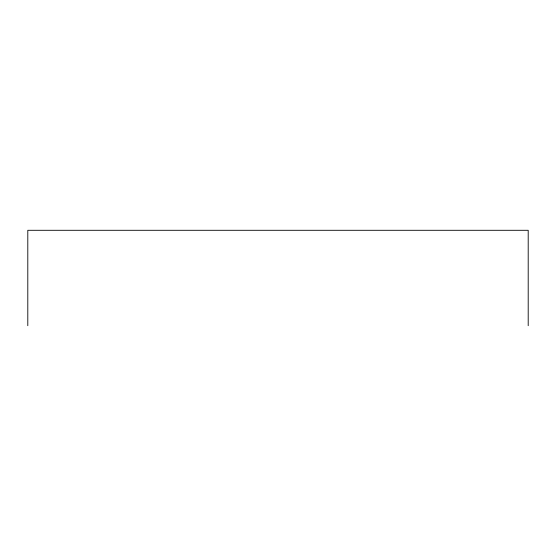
<?xml version="1.0" encoding="UTF-8"?>
<svg xmlns="http://www.w3.org/2000/svg" width="556" height="556" viewBox="0 0 556 556"><rect width="100%" height="100%" fill="white"/><g stroke="black" fill="none" stroke-linecap="round" stroke-linejoin="round"><path stroke-width="0.83" d="M528.2 325.705L528.2 230.295L27.8 230.295L27.8 325.705"/></g></svg>
